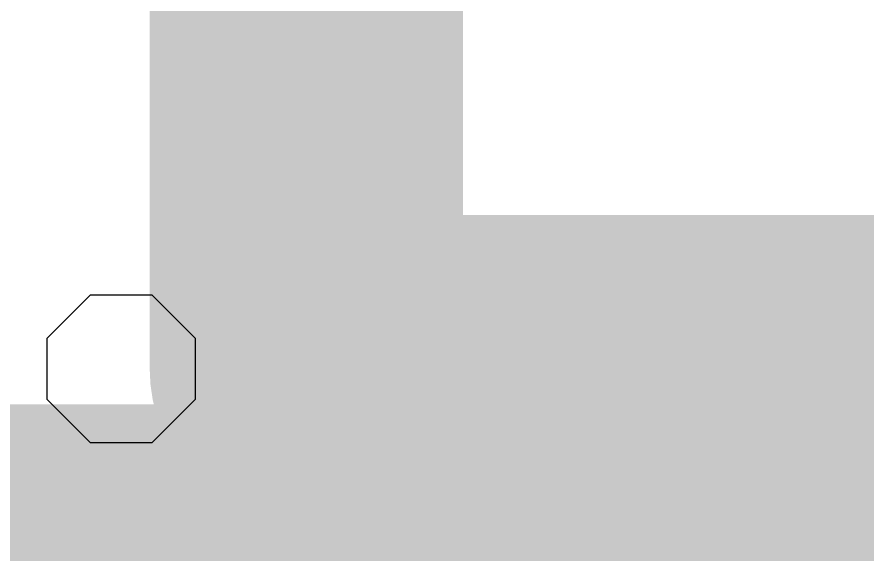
# Model space of a CAD drawing. Header units: inches. Extents: x -3 to 117, y 0 to 53.
# Drawn here: x 13.75 to 14.44, y -0.092 to 0.349 of the extents above; entities that cross this region are included whole.
import ezdxf

# ---------------------------------------------------------------- set-up
doc = ezdxf.new("R2010")
doc.units = ezdxf.units.IN
for name, color, linetype in [('Mechanical 1', 6, 'Continuous'), ('Mechanical 6', 56, 'Continuous'), ('Mechanical 8', 56, 'Continuous'), ('Top Overlay', 2, 'Continuous')]:
    doc.layers.add(name, color=color, linetype=linetype)

# ---------------------------------------------------------------- blocks, each defined once
blk = doc.blocks.new('DC_IN_TH_KH_DC_007B_2_1G_70')
at = {"layer": 'Mechanical 6'}
for points in [[(5.00002, 8.74992, 0.0508, 0.0508, 0), (-4.99999, 8.74992, 0.0508, 0.0508, 0)], [(5.00002, 8.74992, 0.0508, 0.0508, 0), (5.00002, -4.25008, 0.0508, 0.0508, 0)]]:
    blk.add_lwpolyline(points, format="xyseb", dxfattribs=at)
blk.add_lwpolyline([(4.98732, 8.74992, 0.0254, 0.0254, 1), (5.01272, 8.74992, 0.0254, 0.0254, 1)], format="xyseb", close=True, dxfattribs=at)
blk.add_lwpolyline([(4.98732, 8.74992, 0.0254, 0.0254, 1), (5.01272, 8.74992, 0.0254, 0.0254, 1)], format="xyseb", close=True, dxfattribs=at)
at = {"layer": 'Mechanical 8'}
for p, q in [((5.15516, 8.77463), (5.19029, 8.80976)), ((5.19029, 8.80976), (5.23997, 8.80976)), ((5.23997, 8.80976), (5.2751, 8.77463)), ((5.15516, 8.74979), (5.15516, 8.77463)), ((5.2751, 8.77463), (5.2751, 8.74979)), ((5.15516, 8.72495), (5.15516, 8.74979)), ((5.2751, 8.74979), (5.2751, 8.72495)), ((5.2751, 8.74979), (5.2751, 8.74979)), ((5.2751, 8.74979), (5.2751, 8.74979)), ((5.19029, 8.68982), (5.15516, 8.72495)), ((5.2751, 8.72495), (5.23997, 8.68982)), ((5.23997, 8.68982), (5.19029, 8.68982))]:
    blk.add_line(p, q, dxfattribs=at)
at = {"layer": 'Top Overlay'}
for points in [[(5.06499, 8.74997, 0.25001, 0.25001, 0), (-5.06501, 8.74997, 0.25001, 0.25001, 0)], [(5.06499, 8.74997, 0.254, 0.254, 0), (5.06499, 4.58109, 0.254, 0.254, 0)]]:
    blk.add_lwpolyline(points, format="xyseb", dxfattribs=at)
for points in [[(5.00149, 8.74997, 0.127, 0.127, 1), (5.12849, 8.74997, 0.127, 0.127, 1)], [(5.00249, 8.74997, 0.12501, 0.12501, 1), (5.12749, 8.74997, 0.12501, 0.12501, 1)]]:
    blk.add_lwpolyline(points, format="xyseb", close=True, dxfattribs=at)

msp = doc.modelspace()

# ---------------------------------------------------------------- linework, layer by layer
at = {"layer": 'Mechanical 1'}
msp.add_lwpolyline([(0.98862, -0.02815, 0.127, 0.127, 0), (65.05139, -0.02815, 0.127, 0.127, 0)], format="xyseb", dxfattribs=at)

# ---------------------------------------------------------------- block references
at = {"rotation": 180}
msp.add_blockref('DC_IN_TH_KH_DC_007B_2_1G_70', (19.05, 8.8138), dxfattribs=at)

doc.saveas('drawing.dxf')
